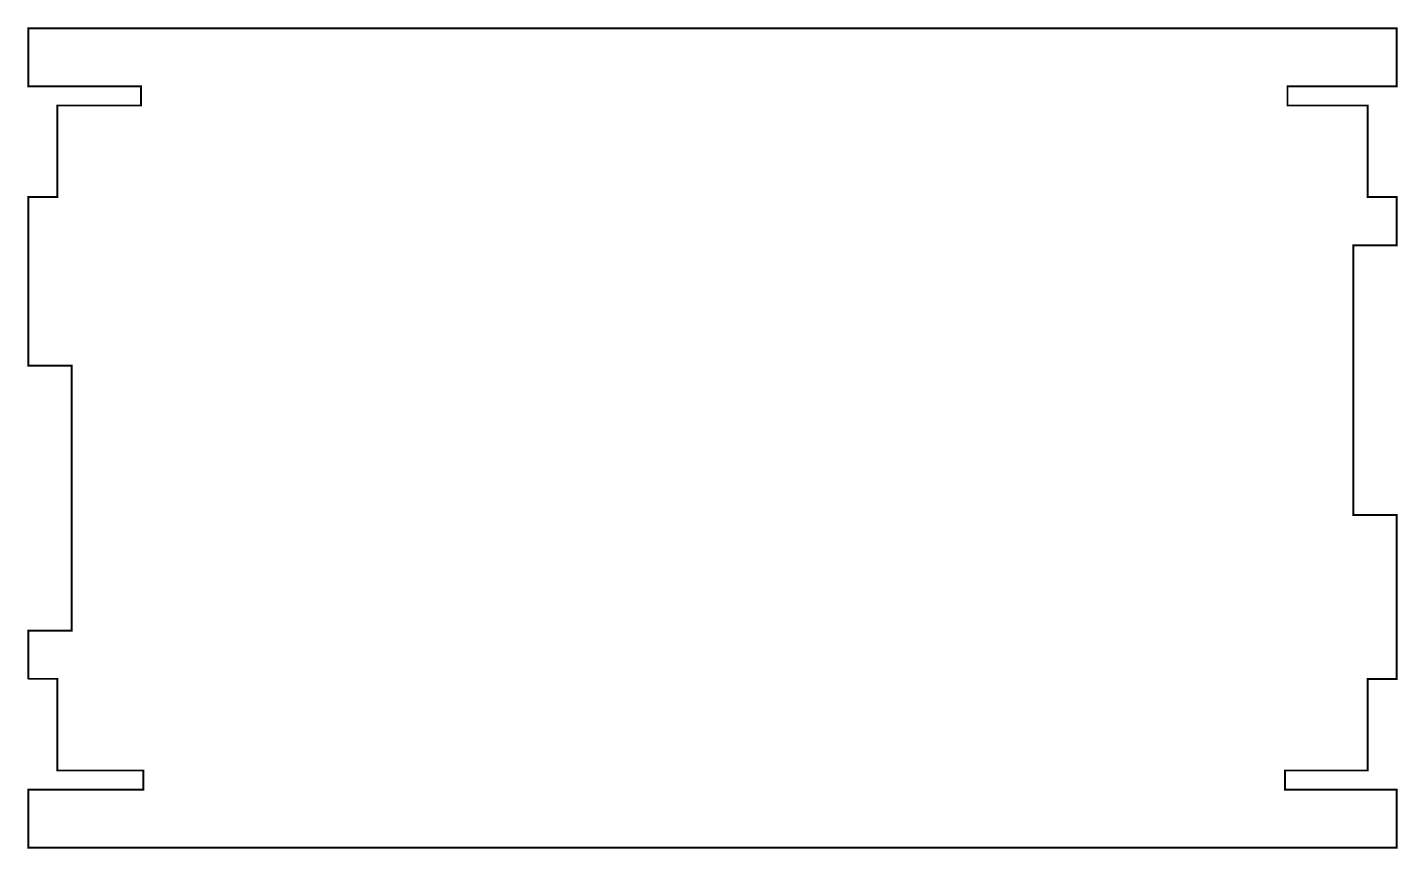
# Model space of a CAD drawing. Extents: x 0 to 142, y 0 to 85.
import ezdxf

# ---------------------------------------------------------------- set-up
doc = ezdxf.new("R2010")
doc.units = 0
doc.layers.add('128209-3ROU1_GBR', color=7, linetype='CONTINUOUS')

msp = doc.modelspace()

# ---------------------------------------------------------------- linework, layer by layer
at = {"layer": '128209-3ROU1_GBR', "const_width": 0.2}
msp.add_lwpolyline([(141.999996, 85.000008), (141.999996, 78.999994), (130.674008, 78.999994), (130.674008, 76.999998), (139.000002, 76.999998), (139.000002, 67.499992), (141.999996, 67.499992), (141.999996, 62.500002), (137.500004, 62.500002), (137.500004, 34.500008), (141.999996, 34.500008), (141.999996, 17.49999), (139.000002, 17.49999), (139.000002, 8.00001), (130.420008, 8.00001), (130.420008, 5.999988), (141.999996, 5.999988), (141.999996, 0), (0, 0), (0, 5.999988), (11.938, 5.999988), (11.938, 8.00001), (2.993212, 8.00001), (2.993212, 17.512894), (0.076226, 17.512894), (0, 17.55737), (0, 22.500006), (4.499992, 22.500006), (4.499992, 50.000002), (0, 50.000002), (0, 67.499992), (2.999994, 67.499992), (2.999994, 76.999998), (11.684, 76.999998), (11.684, 78.999994), (0, 78.999994), (0, 85.000008), (141.999996, 85.000008)], dxfattribs=at)

doc.saveas('drawing.dxf')
